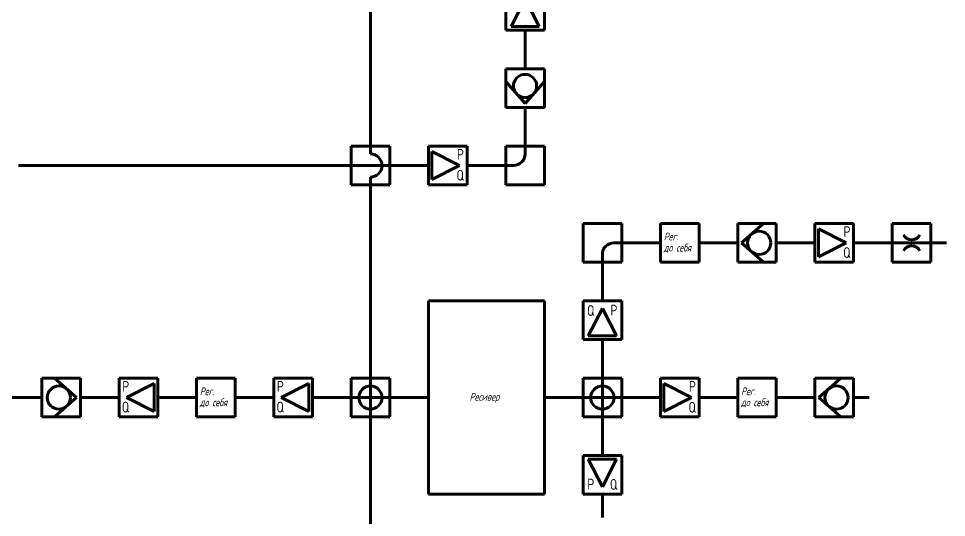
# Model space of a CAD drawing. Header units: millimetres. Extents: x -12 to 1598, y -962 to 962.
# Drawn here: x 998 to 1598, y -77 to 245 of the extents above; entities that cross this region are included whole.
import ezdxf

# ---------------------------------------------------------------- set-up
doc = ezdxf.new("R2010")
doc.units = ezdxf.units.MM
doc.linetypes.add('K5LT_BASIC', pattern=[0])
doc.styles.add('KTEXTSTYLE', font='GOST_AU.SHX', dxfattribs={"width": 0.96, "height": 5})

# ---------------------------------------------------------------- blocks, each defined once
blk = doc.blocks.new('U61')
at = {"color": 150, "linetype": 'K5LT_BASIC', "lineweight": 60, "true_color": 0x0080ff}
for p, q in [((887.5, 37.5), (987.5, 37.5)), ((887.5, -37.5), (887.5, 37.5)), ((987.5, 37.5), (987.5, -37.5)), ((987.5, -37.5), (887.5, -37.5))]:
    blk.add_line(p, q, dxfattribs=at)
blk = doc.blocks.new('U60')
at = {"color": 150, "linetype": 'K5LT_BASIC', "lineweight": 60, "true_color": 0x0080ff}
for p, q in [((887.5, 0), (877.5, 0)), ((987.5, 0), (997.5, 0))]:
    blk.add_line(p, q, dxfattribs=at)
blk.add_blockref('U61', (0, 0))
at = {"color": 7, "insert": (907.95, 2.97), "char_height": 5, "attachment_point": 1, "style": 'KTEXTSTYLE'}
blk.add_mtext('\\H3.5;\\W0.965;\\Q15;\\Q15;\\H5.00;Аккумулятор давления', dxfattribs=at)
blk = doc.blocks.new('U201')
at = {"color": 150, "linetype": 'K5LT_BASIC', "lineweight": 60, "true_color": 0x0080ff}
for p, q in [((1337.5, 212.5), (1312.5, 212.5)), ((1312.5, 212.5), (1312.5, 187.5)), ((1337.5, 187.5), (1337.5, 212.5)), ((1312.5, 187.5), (1337.5, 187.5))]:
    blk.add_line(p, q, dxfattribs=at)
blk = doc.blocks.new('U200')
at = {"color": 150, "linetype": 'K5LT_BASIC', "lineweight": 60, "true_color": 0x0080ff}
for p, q in [((1325, 212.5), (1325, 222.5)), ((1325, 190.03), (1312.5, 204.3)), ((1325, 190.03), (1337.5, 204.3)), ((1325, 187.5), (1325, 177.5))]:
    blk.add_line(p, q, dxfattribs=at)
blk.add_circle((1325, 201.42), 7.5, dxfattribs=at)
blk.add_blockref('U201', (0, 0))
blk = doc.blocks.new('U203')
at = {"color": 150, "linetype": 'K5LT_BASIC', "lineweight": 60, "true_color": 0x0080ff}
for p, q in [((1312.5, 137.5), (1312.5, 162.5)), ((1312.5, 162.5), (1337.5, 162.5)), ((1337.5, 162.5), (1337.5, 137.5)), ((1337.5, 137.5), (1312.5, 137.5))]:
    blk.add_line(p, q, dxfattribs=at)
blk = doc.blocks.new('U202')
at = {"color": 150, "linetype": 'K5LT_BASIC', "lineweight": 60, "true_color": 0x0080ff}
for p, q in [((1325, 172.5), (1325, 162.5)), ((1325, 157.5), (1325, 162.5)), ((1312.5, 150), (1302.5, 150)), ((1317.5, 150), (1312.5, 150))]:
    blk.add_line(p, q, dxfattribs=at)
blk.add_arc((1317.5, 157.5), 7.5, 270, 0, dxfattribs=at)
blk.add_blockref('U203', (0, 0))
blk = doc.blocks.new('U209')
at = {"color": 150, "linetype": 'K5LT_BASIC', "lineweight": 60, "true_color": 0x0080ff}
for p, q in [((1312.5, 237.5), (1312.5, 262.5)), ((1312.5, 262.5), (1337.5, 262.5)), ((1337.5, 262.5), (1337.5, 237.5)), ((1337.5, 237.5), (1312.5, 237.5))]:
    blk.add_line(p, q, dxfattribs=at)
blk = doc.blocks.new('U208')
at = {"color": 150, "linetype": 'K5LT_BASIC', "lineweight": 60, "true_color": 0x0080ff}
for p, q in [((1325, 262.5), (1325, 272.5)), ((1325, 257.66), (1315.93, 239.83)), ((1325, 257.66), (1334.07, 239.83)), ((1325, 239.83), (1315.93, 239.83)), ((1325, 239.83), (1334.07, 239.83)), ((1325, 237.5), (1325, 227.5))]:
    blk.add_line(p, q, dxfattribs=at)
blk.add_blockref('U209', (0, 0))
at = {"color": 7, "char_height": 7, "attachment_point": 1, "style": 'KTEXTSTYLE'}
for s, insert, rotation in [('\\H3.5;\\W0.965;\\Q15;\\Q0;\\H7.00;{\\c16711680;P}', (1315.32, 260.01), 359.48228), ('\\H3.5;\\W0.965;\\Q15;\\Q0;\\H7.00;{\\c16711680;Q}', (1329.81, 259.72), 1.30952)]:
    blk.add_mtext(s, dxfattribs=dict(at, insert=insert, rotation=rotation))
blk = doc.blocks.new('U251')
at = {"color": 150, "linetype": 'K5LT_BASIC', "lineweight": 60, "true_color": 0x0080ff}
for p, q in [((1237.5, 162.5), (1212.5, 162.5)), ((1212.5, 162.5), (1212.5, 137.5)), ((1237.5, 137.5), (1237.5, 162.5)), ((1212.5, 137.5), (1237.5, 137.5))]:
    blk.add_line(p, q, dxfattribs=at)
blk = doc.blocks.new('U250')
at = {"color": 150, "linetype": 'K5LT_BASIC', "lineweight": 60, "true_color": 0x0080ff}
for p, q in [((1225, 162.5), (1225, 172.5)), ((1225, 157.5), (1225, 162.5)), ((1212.5, 150), (1202.5, 150)), ((1237.5, 150), (1212.5, 150)), ((1237.5, 150), (1247.5, 150)), ((1225, 137.5), (1225, 142.5)), ((1225, 137.5), (1225, 127.5))]:
    blk.add_line(p, q, dxfattribs=at)
blk.add_arc((1225, 150), 7.5, 270, 90, dxfattribs=at)
blk.add_blockref('U251', (0, 0))
blk = doc.blocks.new('U255')
at = {"color": 150, "linetype": 'K5LT_BASIC', "lineweight": 60, "true_color": 0x0080ff}
for p, q in [((1337.5, 62.5), (1262.5, 62.5)), ((1262.5, 62.5), (1262.5, -62.5)), ((1337.5, -62.5), (1337.5, 62.5)), ((1262.5, -62.5), (1337.5, -62.5))]:
    blk.add_line(p, q, dxfattribs=at)
blk = doc.blocks.new('U254')
at = {"color": 150, "linetype": 'K5LT_BASIC', "lineweight": 60, "true_color": 0x0080ff}
for p, q in [((1262.5, 0), (1252.5, 0)), ((1337.5, 0), (1347.5, 0))]:
    blk.add_line(p, q, dxfattribs=at)
blk.add_blockref('U255', (0, 0))
at = {"color": 7, "insert": (1289.17, 2.97), "char_height": 5, "attachment_point": 1, "style": 'KTEXTSTYLE'}
blk.add_mtext('\\H3.5;\\W0.965;\\Q15;\\Q15;\\H5.00;Ресивер', dxfattribs=at)
blk = doc.blocks.new('U257')
at = {"color": 150, "linetype": 'K5LT_BASIC', "lineweight": 60, "true_color": 0x0080ff}
for p, q in [((1037.5, 12.5), (1012.5, 12.5)), ((1012.5, 12.5), (1012.5, -12.5)), ((1037.5, -12.5), (1037.5, 12.5)), ((1012.5, -12.5), (1037.5, -12.5))]:
    blk.add_line(p, q, dxfattribs=at)
blk = doc.blocks.new('U256')
at = {"color": 150, "linetype": 'K5LT_BASIC', "lineweight": 60, "true_color": 0x0080ff}
for p, q in [((1034.97, 0), (1020.7, 12.5)), ((1012.5, 0), (1002.5, 0)), ((1034.97, 0), (1020.7, -12.5)), ((1037.5, 0), (1047.5, 0))]:
    blk.add_line(p, q, dxfattribs=at)
blk.add_circle((1023.58, 0), 7.5, dxfattribs=at)
blk.add_blockref('U257', (0, 0))
blk = doc.blocks.new('U279')
at = {"color": 150, "linetype": 'K5LT_BASIC', "lineweight": 60, "true_color": 0x0080ff}
for p, q in [((1112.5, 12.5), (1137.5, 12.5)), ((1112.5, -12.5), (1112.5, 12.5)), ((1137.5, 12.5), (1137.5, -12.5)), ((1137.5, -12.5), (1112.5, -12.5))]:
    blk.add_line(p, q, dxfattribs=at)
blk = doc.blocks.new('T0')
at = {"color": 7, "char_height": 5, "attachment_point": 1, "style": 'KTEXTSTYLE'}
for s, insert in [('\\H3.5;\\W0.965;\\Q15;\\Q15;\\H5.00;Рег.', (1114.7, 6.53)), ('\\H3.5;\\W0.965;\\Q15;\\Q15;\\H5.00;до себя', (1114.7, -0.6))]:
    blk.add_mtext(s, dxfattribs=dict(at, insert=insert))
blk = doc.blocks.new('U278')
at = {"color": 150, "linetype": 'K5LT_BASIC', "lineweight": 60, "true_color": 0x0080ff}
for p, q in [((1112.5, 0), (1102.5, 0)), ((1137.5, 0), (1147.5, 0))]:
    blk.add_line(p, q, dxfattribs=at)
for name in ['U279', 'T0']:
    blk.add_blockref(name, (0, 0))
blk = doc.blocks.new('U281')
at = {"color": 150, "linetype": 'K5LT_BASIC', "lineweight": 60, "true_color": 0x0080ff}
for p, q in [((1062.5, 12.5), (1087.5, 12.5)), ((1062.5, -12.5), (1062.5, 12.5)), ((1087.5, 12.5), (1087.5, -12.5)), ((1087.5, -12.5), (1062.5, -12.5))]:
    blk.add_line(p, q, dxfattribs=at)
blk = doc.blocks.new('U280')
at = {"color": 150, "linetype": 'K5LT_BASIC', "lineweight": 60, "true_color": 0x0080ff}
for p, q in [((1067.34, 0), (1085.17, 9.07)), ((1085.17, 0), (1085.17, 9.07)), ((1062.5, 0), (1052.5, 0)), ((1067.34, 0), (1085.17, -9.07)), ((1085.17, 0), (1085.17, -9.07)), ((1087.5, 0), (1097.5, 0))]:
    blk.add_line(p, q, dxfattribs=at)
blk.add_blockref('U281', (0, 0))
at = {"color": 7, "char_height": 7, "attachment_point": 1, "style": 'KTEXTSTYLE'}
for s, insert in [('\\H3.5;\\W0.965;\\Q15;\\Q0;\\H7.00;{\\c16711680;P}', (1064.57, 10.74)), ('\\H3.5;\\W0.965;\\Q15;\\Q0;\\H7.00;{\\c16711680;Q}', (1064.28, -2.68))]:
    blk.add_mtext(s, dxfattribs=dict(at, insert=insert))
blk = doc.blocks.new('U291')
at = {"color": 150, "linetype": 'K5LT_BASIC', "lineweight": 60, "true_color": 0x0080ff}
for p, q in [((1287.5, 162.5), (1262.5, 162.5)), ((1262.5, 162.5), (1262.5, 137.5)), ((1287.5, 137.5), (1287.5, 162.5)), ((1262.5, 137.5), (1287.5, 137.5))]:
    blk.add_line(p, q, dxfattribs=at)
blk = doc.blocks.new('U290')
at = {"color": 150, "linetype": 'K5LT_BASIC', "lineweight": 60, "true_color": 0x0080ff}
for p, q in [((1282.66, 150), (1264.83, 159.07)), ((1264.83, 150), (1264.83, 159.07)), ((1262.5, 150), (1252.5, 150)), ((1282.66, 150), (1264.83, 140.93)), ((1264.83, 150), (1264.83, 140.93)), ((1287.5, 150), (1297.5, 150))]:
    blk.add_line(p, q, dxfattribs=at)
blk.add_blockref('U291', (0, 0))
at = {"color": 7, "char_height": 7, "attachment_point": 1, "style": 'KTEXTSTYLE'}
for s, insert in [('\\H3.5;\\W0.965;\\Q15;\\Q0;\\H7.00;{\\c16711680;P}', (1280.99, 160.74)), ('\\H3.5;\\W0.965;\\Q15;\\Q0;\\H7.00;{\\c16711680;Q}', (1280.72, 147.25))]:
    blk.add_mtext(s, dxfattribs=dict(at, insert=insert))
blk = doc.blocks.new('U295')
at = {"color": 150, "linetype": 'K5LT_BASIC', "lineweight": 60, "true_color": 0x0080ff}
for p, q in [((1162.5, 12.5), (1187.5, 12.5)), ((1162.5, -12.5), (1162.5, 12.5)), ((1187.5, 12.5), (1187.5, -12.5)), ((1187.5, -12.5), (1162.5, -12.5))]:
    blk.add_line(p, q, dxfattribs=at)
blk = doc.blocks.new('U294')
at = {"color": 150, "linetype": 'K5LT_BASIC', "lineweight": 60, "true_color": 0x0080ff}
for p, q in [((1167.34, 0), (1185.17, 9.07)), ((1185.17, 0), (1185.17, 9.07)), ((1162.5, 0), (1152.5, 0)), ((1167.34, 0), (1185.17, -9.07)), ((1185.17, 0), (1185.17, -9.07)), ((1187.5, 0), (1197.5, 0))]:
    blk.add_line(p, q, dxfattribs=at)
blk.add_blockref('U295', (0, 0))
at = {"color": 7, "char_height": 7, "attachment_point": 1, "style": 'KTEXTSTYLE'}
for s, insert in [('\\H3.5;\\W0.965;\\Q15;\\Q0;\\H7.00;{\\c16711680;P}', (1164.57, 10.74)), ('\\H3.5;\\W0.965;\\Q15;\\Q0;\\H7.00;{\\c16711680;Q}', (1164.28, -2.68))]:
    blk.add_mtext(s, dxfattribs=dict(at, insert=insert))
blk = doc.blocks.new('U547')
at = {"color": 150, "linetype": 'K5LT_BASIC', "lineweight": 60, "true_color": 0x0080ff}
for p, q in [((1362.5, 12.5), (1387.5, 12.5)), ((1362.5, -12.5), (1362.5, 12.5)), ((1387.5, 12.5), (1387.5, -12.5)), ((1387.5, -12.5), (1362.5, -12.5))]:
    blk.add_line(p, q, dxfattribs=at)
blk = doc.blocks.new('U546')
at = {"color": 150, "linetype": 'K5LT_BASIC', "lineweight": 60, "true_color": 0x0080ff}
for p, q in [((1375, 22.5), (1375, 12.5)), ((1375, 0), (1375, 12.5)), ((1362.5, 0), (1352.5, 0)), ((1362.5, 0), (1387.5, 0)), ((1375, 0), (1375, -12.5)), ((1387.5, 0), (1397.5, 0)), ((1375, -22.5), (1375, -12.5))]:
    blk.add_line(p, q, dxfattribs=at)
blk.add_circle((1375, 0), 7.5, dxfattribs=at)
blk.add_blockref('U547', (0, 0))
blk = doc.blocks.new('U549')
at = {"color": 150, "linetype": 'K5LT_BASIC', "lineweight": 60, "true_color": 0x0080ff}
for p, q in [((1362.5, 112.5), (1387.5, 112.5)), ((1362.5, 87.5), (1362.5, 112.5)), ((1387.5, 112.5), (1387.5, 87.5)), ((1387.5, 87.5), (1362.5, 87.5))]:
    blk.add_line(p, q, dxfattribs=at)
blk = doc.blocks.new('U548')
at = {"color": 150, "linetype": 'K5LT_BASIC', "lineweight": 60, "true_color": 0x0080ff}
for p, q in [((1382.5, 100), (1387.5, 100)), ((1387.5, 100), (1397.5, 100)), ((1375, 92.5), (1375, 87.5)), ((1375, 77.5), (1375, 87.5))]:
    blk.add_line(p, q, dxfattribs=at)
blk.add_arc((1382.5, 92.5), 7.5, 90, 180, dxfattribs=at)
blk.add_blockref('U549', (0, 0))
blk = doc.blocks.new('U551')
at = {"color": 150, "linetype": 'K5LT_BASIC', "lineweight": 60, "true_color": 0x0080ff}
for p, q in [((1487.5, 112.5), (1462.5, 112.5)), ((1462.5, 112.5), (1462.5, 87.5)), ((1487.5, 87.5), (1487.5, 112.5)), ((1462.5, 87.5), (1487.5, 87.5))]:
    blk.add_line(p, q, dxfattribs=at)
blk = doc.blocks.new('U550')
at = {"color": 150, "linetype": 'K5LT_BASIC', "lineweight": 60, "true_color": 0x0080ff}
for p, q in [((1465.03, 100), (1479.3, 112.5)), ((1462.5, 100), (1452.5, 100)), ((1465.03, 100), (1479.3, 87.5)), ((1487.5, 100), (1497.5, 100))]:
    blk.add_line(p, q, dxfattribs=at)
blk.add_circle((1476.42, 100), 7.5, dxfattribs=at)
blk.add_blockref('U551', (0, 0))
blk = doc.blocks.new('U553')
at = {"color": 150, "linetype": 'K5LT_BASIC', "lineweight": 60, "true_color": 0x0080ff}
for p, q in [((1212.5, 12.5), (1237.5, 12.5)), ((1212.5, -12.5), (1212.5, 12.5)), ((1237.5, 12.5), (1237.5, -12.5)), ((1237.5, -12.5), (1212.5, -12.5))]:
    blk.add_line(p, q, dxfattribs=at)
blk = doc.blocks.new('U552')
at = {"color": 150, "linetype": 'K5LT_BASIC', "lineweight": 60, "true_color": 0x0080ff}
for p, q in [((1225, 22.5), (1225, 12.5)), ((1225, 0), (1225, 12.5)), ((1212.5, 0), (1202.5, 0)), ((1212.5, 0), (1237.5, 0)), ((1225, 0), (1225, -12.5)), ((1237.5, 0), (1247.5, 0)), ((1225, -22.5), (1225, -12.5))]:
    blk.add_line(p, q, dxfattribs=at)
blk.add_circle((1225, 0), 7.5, dxfattribs=at)
blk.add_blockref('U553', (0, 0))
blk = doc.blocks.new('U555')
at = {"color": 150, "linetype": 'K5LT_BASIC', "lineweight": 60, "true_color": 0x0080ff}
for p, q in [((1362.5, 62.5), (1362.5, 37.5)), ((1387.5, 62.5), (1362.5, 62.5)), ((1387.5, 37.5), (1387.5, 62.5)), ((1362.5, 37.5), (1387.5, 37.5))]:
    blk.add_line(p, q, dxfattribs=at)
blk = doc.blocks.new('U554')
at = {"color": 150, "linetype": 'K5LT_BASIC', "lineweight": 60, "true_color": 0x0080ff}
for p, q in [((1375, 62.5), (1375, 72.5)), ((1375, 57.66), (1365.93, 39.83)), ((1375, 57.66), (1384.07, 39.83)), ((1375, 39.83), (1365.93, 39.83)), ((1375, 39.83), (1384.07, 39.83)), ((1375, 37.5), (1375, 27.5))]:
    blk.add_line(p, q, dxfattribs=at)
blk.add_blockref('U555', (0, 0))
at = {"color": 7, "char_height": 7, "attachment_point": 1, "style": 'KTEXTSTYLE'}
for s, insert, rotation in [('\\H3.5;\\W0.965;\\Q15;\\Q0;\\H7.00;{\\c16711680;P}', (1380.24, 59.97), 0.51772), ('\\H3.5;\\W0.965;\\Q15;\\Q0;\\H7.00;{\\c16711680;Q}', (1365.19, 59.84), 358.69048)]:
    blk.add_mtext(s, dxfattribs=dict(at, insert=insert, rotation=rotation))
blk = doc.blocks.new('U565')
at = {"color": 150, "linetype": 'K5LT_BASIC', "lineweight": 60, "true_color": 0x0080ff}
for p, q in [((1537.5, 112.5), (1512.5, 112.5)), ((1512.5, 112.5), (1512.5, 87.5)), ((1537.5, 87.5), (1537.5, 112.5)), ((1512.5, 87.5), (1537.5, 87.5))]:
    blk.add_line(p, q, dxfattribs=at)
blk = doc.blocks.new('U564')
at = {"color": 150, "linetype": 'K5LT_BASIC', "lineweight": 60, "true_color": 0x0080ff}
for p, q in [((1532.66, 100), (1514.83, 109.07)), ((1514.83, 100), (1514.83, 109.07)), ((1512.5, 100), (1502.5, 100)), ((1532.66, 100), (1514.83, 90.93)), ((1514.83, 100), (1514.83, 90.93)), ((1537.5, 100), (1547.5, 100))]:
    blk.add_line(p, q, dxfattribs=at)
blk.add_blockref('U565', (0, 0))
at = {"color": 7, "char_height": 7, "attachment_point": 1, "style": 'KTEXTSTYLE'}
for s, insert in [('\\H3.5;\\W0.965;\\Q15;\\Q0;\\H7.00;{\\c16711680;P}', (1530.99, 110.74)), ('\\H3.5;\\W0.965;\\Q15;\\Q0;\\H7.00;{\\c16711680;Q}', (1530.72, 97.25))]:
    blk.add_mtext(s, dxfattribs=dict(at, insert=insert))
blk = doc.blocks.new('U567')
at = {"color": 150, "linetype": 'K5LT_BASIC', "lineweight": 60, "true_color": 0x0080ff}
for p, q in [((1562.5, 112.5), (1587.5, 112.5)), ((1562.5, 87.5), (1562.5, 112.5)), ((1587.5, 112.5), (1587.5, 87.5)), ((1587.5, 87.5), (1562.5, 87.5))]:
    blk.add_line(p, q, dxfattribs=at)
blk = doc.blocks.new('U566')
at = {"color": 150, "linetype": 'K5LT_BASIC', "lineweight": 60, "true_color": 0x0080ff}
for p, q in [((1562.5, 100), (1552.5, 100)), ((1562.5, 100), (1587.5, 100)), ((1587.5, 100), (1597.5, 100))]:
    blk.add_line(p, q, dxfattribs=at)
for centre, start, end in [((1575, 107.95), 207.51805, 332.48195), ((1575, 92.1), 27.51805, 152.48195)]:
    blk.add_arc(centre, 6, start, end, dxfattribs=at)
blk.add_blockref('U567', (0, 0))
blk = doc.blocks.new('U577')
at = {"color": 150, "linetype": 'K5LT_BASIC', "lineweight": 60, "true_color": 0x0080ff}
for p, q in [((1362.5, -62.5), (1362.5, -37.5)), ((1362.5, -37.5), (1387.5, -37.5)), ((1387.5, -37.5), (1387.5, -62.5)), ((1387.5, -62.5), (1362.5, -62.5))]:
    blk.add_line(p, q, dxfattribs=at)
blk = doc.blocks.new('U576')
at = {"color": 150, "linetype": 'K5LT_BASIC', "lineweight": 60, "true_color": 0x0080ff}
for p, q in [((1375, -37.5), (1375, -27.5)), ((1375, -57.66), (1365.93, -39.83)), ((1375, -39.83), (1365.93, -39.83)), ((1375, -57.66), (1384.07, -39.83)), ((1375, -39.83), (1384.07, -39.83)), ((1375, -62.5), (1375, -72.5))]:
    blk.add_line(p, q, dxfattribs=at)
blk.add_blockref('U577', (0, 0))
at = {"color": 7, "char_height": 7, "attachment_point": 1, "style": 'KTEXTSTYLE'}
for s, insert, rotation in [('\\H3.5;\\W0.965;\\Q15;\\Q0;\\H7.00;{\\c16711680;P}', (1365.32, -52.43), 359.48228), ('\\H3.5;\\W0.965;\\Q15;\\Q0;\\H7.00;{\\c16711680;Q}', (1379.81, -52.72), 1.30952)]:
    blk.add_mtext(s, dxfattribs=dict(at, insert=insert, rotation=rotation))
blk = doc.blocks.new('U579')
at = {"color": 150, "linetype": 'K5LT_BASIC', "lineweight": 60, "true_color": 0x0080ff}
for p, q in [((1412.5, 112.5), (1437.5, 112.5)), ((1412.5, 87.5), (1412.5, 112.5)), ((1437.5, 112.5), (1437.5, 87.5)), ((1437.5, 87.5), (1412.5, 87.5))]:
    blk.add_line(p, q, dxfattribs=at)
blk = doc.blocks.new('T2')
at = {"color": 7, "char_height": 5, "attachment_point": 1, "style": 'KTEXTSTYLE'}
for s, insert in [('\\H3.5;\\W0.965;\\Q15;\\Q15;\\H5.00;Рег.', (1414.7, 106.53)), ('\\H3.5;\\W0.965;\\Q15;\\Q15;\\H5.00;до себя', (1414.7, 99.4))]:
    blk.add_mtext(s, dxfattribs=dict(at, insert=insert))
blk = doc.blocks.new('U578')
at = {"color": 150, "linetype": 'K5LT_BASIC', "lineweight": 60, "true_color": 0x0080ff}
for p, q in [((1412.5, 100), (1402.5, 100)), ((1437.5, 100), (1447.5, 100))]:
    blk.add_line(p, q, dxfattribs=at)
for name in ['U579', 'T2']:
    blk.add_blockref(name, (0, 0))
blk = doc.blocks.new('U583')
at = {"color": 150, "linetype": 'K5LT_BASIC', "lineweight": 60, "true_color": 0x0080ff}
for p, q in [((1537.5, 12.5), (1512.5, 12.5)), ((1512.5, 12.5), (1512.5, -12.5)), ((1537.5, -12.5), (1537.5, 12.5)), ((1512.5, -12.5), (1537.5, -12.5))]:
    blk.add_line(p, q, dxfattribs=at)
blk = doc.blocks.new('U582')
at = {"color": 150, "linetype": 'K5LT_BASIC', "lineweight": 60, "true_color": 0x0080ff}
for p, q in [((1515.03, 0), (1529.3, 12.5)), ((1512.5, 0), (1502.5, 0)), ((1515.03, 0), (1529.3, -12.5)), ((1537.5, 0), (1547.5, 0))]:
    blk.add_line(p, q, dxfattribs=at)
blk.add_circle((1526.42, 0), 7.5, dxfattribs=at)
blk.add_blockref('U583', (0, 0))
blk = doc.blocks.new('U585')
at = {"color": 150, "linetype": 'K5LT_BASIC', "lineweight": 60, "true_color": 0x0080ff}
for p, q in [((1462.5, 12.5), (1487.5, 12.5)), ((1462.5, -12.5), (1462.5, 12.5)), ((1487.5, 12.5), (1487.5, -12.5)), ((1487.5, -12.5), (1462.5, -12.5))]:
    blk.add_line(p, q, dxfattribs=at)
blk = doc.blocks.new('T4')
at = {"color": 7, "char_height": 5, "attachment_point": 1, "style": 'KTEXTSTYLE'}
for s, insert in [('\\H3.5;\\W0.965;\\Q15;\\Q15;\\H5.00;Рег.', (1464.7, 6.53)), ('\\H3.5;\\W0.965;\\Q15;\\Q15;\\H5.00;до себя', (1464.7, -0.6))]:
    blk.add_mtext(s, dxfattribs=dict(at, insert=insert))
blk = doc.blocks.new('U584')
at = {"color": 150, "linetype": 'K5LT_BASIC', "lineweight": 60, "true_color": 0x0080ff}
for p, q in [((1462.5, 0), (1452.5, 0)), ((1487.5, 0), (1497.5, 0))]:
    blk.add_line(p, q, dxfattribs=at)
for name in ['U585', 'T4']:
    blk.add_blockref(name, (0, 0))
blk = doc.blocks.new('U587')
at = {"color": 150, "linetype": 'K5LT_BASIC', "lineweight": 60, "true_color": 0x0080ff}
for p, q in [((1437.5, 12.5), (1412.5, 12.5)), ((1412.5, 12.5), (1412.5, -12.5)), ((1437.5, -12.5), (1437.5, 12.5)), ((1412.5, -12.5), (1437.5, -12.5))]:
    blk.add_line(p, q, dxfattribs=at)
blk = doc.blocks.new('U586')
at = {"color": 150, "linetype": 'K5LT_BASIC', "lineweight": 60, "true_color": 0x0080ff}
for p, q in [((1432.66, 0), (1414.83, 9.07)), ((1414.83, 0), (1414.83, 9.07)), ((1412.5, 0), (1402.5, 0)), ((1432.66, 0), (1414.83, -9.07)), ((1414.83, 0), (1414.83, -9.07)), ((1437.5, 0), (1447.5, 0))]:
    blk.add_line(p, q, dxfattribs=at)
blk.add_blockref('U587', (0, 0))
at = {"color": 7, "char_height": 7, "attachment_point": 1, "style": 'KTEXTSTYLE'}
for s, insert in [('\\H3.5;\\W0.965;\\Q15;\\Q0;\\H7.00;{\\c16711680;P}', (1430.99, 10.74)), ('\\H3.5;\\W0.965;\\Q15;\\Q0;\\H7.00;{\\c16711680;Q}', (1430.72, -2.75))]:
    blk.add_mtext(s, dxfattribs=dict(at, insert=insert))

msp = doc.modelspace()

# ---------------------------------------------------------------- linework, layer by layer
at = {"color": 150, "linetype": 'K5LT_BASIC', "lineweight": 60, "true_color": 0x0080ff}
for p, q in [((1225, 277.5), (1225, 172.5)), ((1325, 222.5), (1325, 227.5)), ((1325, 172.5), (1325, 177.5)), ((997.5, 150), (1202.5, 150)), ((1247.5, 150), (1257.5, 150)), ((1297.5, 150), (1302.5, 150)), ((1225, 127.5), (1225, 22.5)), ((1397.5, 100), (1402.5, 100)), ((1447.5, 100), (1452.5, 100)), ((1497.5, 100), (1502.5, 100)), ((1547.5, 100), (1552.5, 100)), ((1375, 72.5), (1375, 77.5)), ((1375, 22.5), (1375, 27.5)), ((997.5, 0), (1002.5, 0)), ((1047.5, 0), (1052.5, 0)), ((1097.5, 0), (1102.5, 0)), ((1147.5, 0), (1152.5, 0)), ((1197.5, 0), (1202.5, 0)), ((1247.5, 0), (1252.5, 0)), ((1347.5, 0), (1352.5, 0)), ((1397.5, 0), (1402.5, 0)), ((1447.5, 0), (1452.5, 0)), ((1497.5, 0), (1502.5, 0)), ((1225, -127.5), (1225, -22.5)), ((1375, -27.5), (1375, -22.5)), ((1375, -77.5), (1375, -72.5))]:
    msp.add_line(p, q, dxfattribs=at)

# ---------------------------------------------------------------- block references
for name in ['U208', 'U200', 'U250', 'U202', 'U290', 'U548', 'U578', 'U550', 'U564', 'U566', 'U554', 'U254', 'U60', 'U552', 'U546', 'U256', 'U280', 'U278', 'U294', 'U586', 'U584', 'U582', 'U576']:
    msp.add_blockref(name, (0, 0))

doc.saveas('drawing.dxf')
